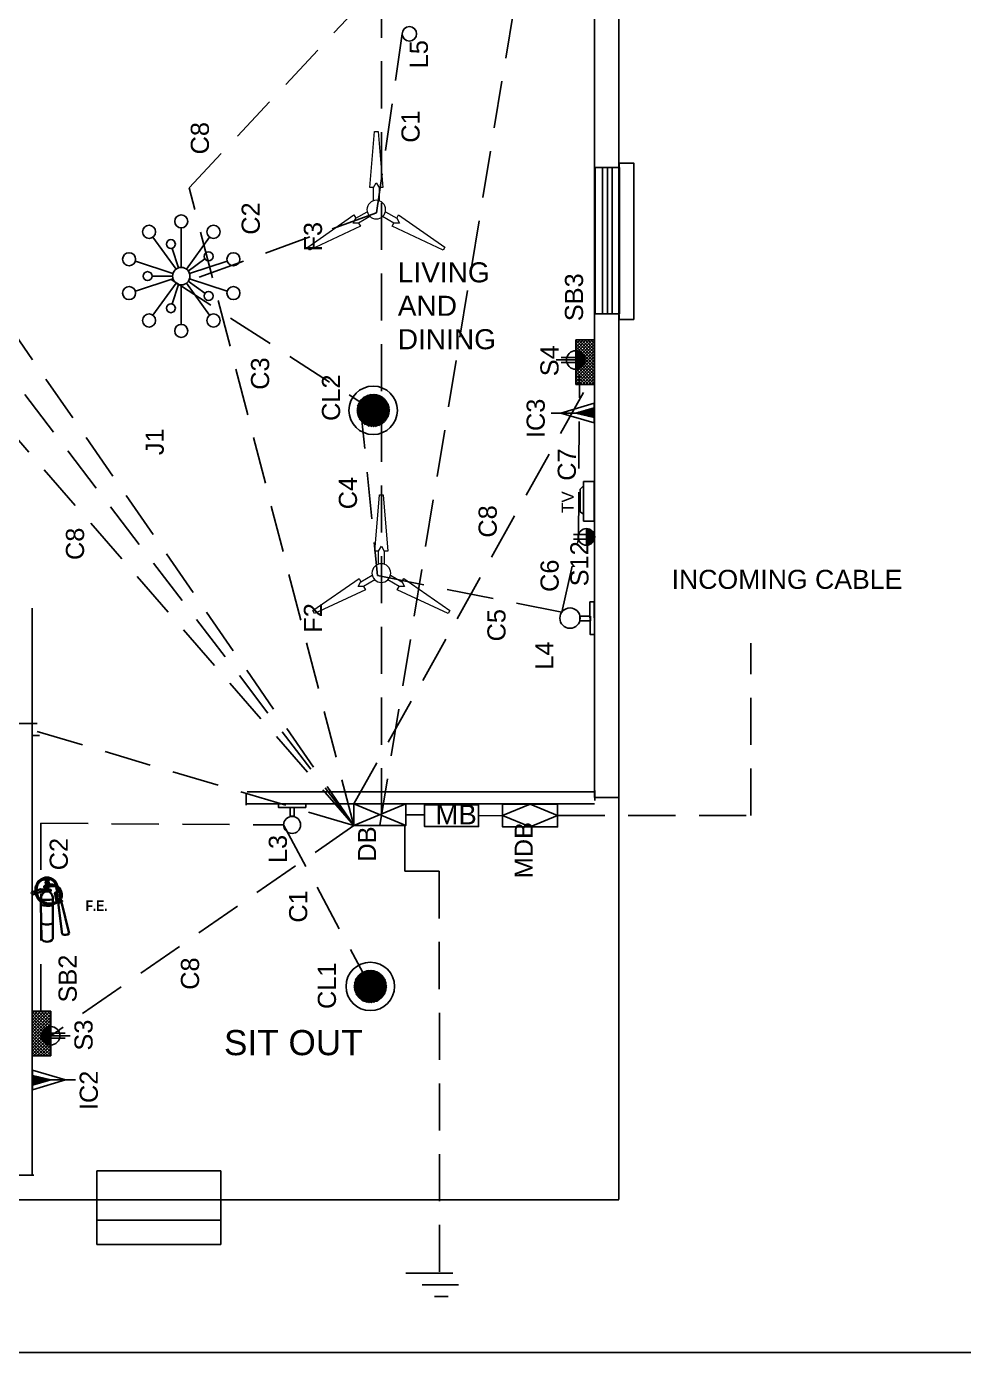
# Model space of a CAD drawing. Header units: inches. Extents: x 1052 to 8538, y 819 to 5894.
# Drawn here: x 3649.2 to 3897.5, y 2125.5 to 2477.2 of the extents above; entities that cross this region are included whole.
import ezdxf

# ---------------------------------------------------------------- set-up
doc = ezdxf.new("R2010")
doc.units = ezdxf.units.IN
doc.header["$LTSCALE"] = 50
doc.header["$MEASUREMENT"] = 0
doc.linetypes.add('HIDDEN', pattern=[0.375, 0.25, -0.125])
for name, color, linetype, lineweight in [('ELEC', 5, 'Continuous', 13), ('FAN', 5, 'Continuous', 15), ('Fire Pipe', 1, 'Continuous', 30), ('line', 5, 'HIDDEN', 35)]:
    doc.layers.add(name, color=color, linetype=linetype, lineweight=lineweight)
for name, color, linetype in [('elec. lay-out.', 144, 'Continuous'), ('Layer3', 7, 'HIDDEN'), ('text', 129, 'Continuous'), ('txt', 95, 'Continuous'), ('wiring', 1, 'HIDDEN'), ('XREFCHILD', 134, 'Continuous')]:
    doc.layers.add(name, color=color, linetype=linetype)
doc.styles.add('Annotative', font='arial.ttf')
doc.styles.add('NOTE1', font='rom_____.pfb', dxfattribs={"height": 12})
doc.styles.get("Standard").update_dxf_attribs({"font": 'arial.ttf'})

# ---------------------------------------------------------------- blocks, each defined once
blk = doc.blocks.new('BIG SPOT LIGHT')
at = {"layer": 'elec. lay-out.', "linetype": 'Continuous', "lineweight": 35, "ltscale": 2}
h = blk.add_hatch(dxfattribs=at)
h.set_pattern_fill('ANSI37', color=2, scale=196.85, style=0)
h.set_pattern_definition([(45, (415113.78, -81615.87), (-17.3992462, 17.3992462), []), (135, (415113.78, -81615.87), (-17.3992462, -17.3992462), [])])
h.paths.add_polyline_path([(236, -17, 1), (-236, -17, 1)])
at = {"layer": 'elec. lay-out.', "linetype": 'Continuous', "lineweight": 30}
blk.add_line((0, -206), (0, 172), dxfattribs=at)
at = {"layer": 'elec. lay-out.'}
for radius in [361, 236]:
    blk.add_circle((0, -17), radius, dxfattribs=at)
blk = doc.blocks.new('ff-02')
at = {"layer": 'Fire Pipe', "color": 6, "ltscale": 15}
for p, q in [((280067.45, -264814.85), (280067.95, -264814.85)), ((280069.52, -264814.85), (280069.1, -264814.85)), ((280058.35, -264839.97), (280061.92, -264825.33)), ((280063.35, -264825.57), (280061.48, -264840.32)), ((280061.92, -264825.33), (280062.58, -264825.52)), ((280062.58, -264825.52), (280063, -264825.53)), ((280063, -264825.53), (280063.35, -264825.57)), ((280063.35, -264825.57), (280063.35, -264825.57))]:
    blk.add_line(p, q, dxfattribs=at)
for points in [[(280063.51, -264818.51), (280063.96, -264817.13, -0.148563), (280065.29, -264815.24, -0.079751), (280067.39, -264814.08, -0.154771), (280069.51, -264814, -0.091101), (280071.96, -264815.19, -0.120029), (280073.16, -264816.63, -0.062635), (280073.87, -264818.65, -0.100784), (280073.89, -264820.87, -0.06679), (280073.04, -264823.37, -0.146213), (280070.96, -264825.41, -0.024846), (280068.6, -264826.42, -0.194128), (280064.19, -264825.76, -0.06634), (280062.3, -264824.13, -0.151296), (280061.74, -264822.21, -0.129873), (280062.33, -264819.63, -0.249306), (280065.05, -264817.49, -0.021054), (280065.91, -264817.34, -0.021054)], [(280064.33, -264817.7, -0.17989), (280065.6, -264815.63, -0.079751), (280067.56, -264814.55, -0.154771), (280069.37, -264814.49, -0.091101), (280071.66, -264815.6, -0.120029), (280072.72, -264816.85, -0.062635), (280073.38, -264818.75, -0.100784), (280073.4, -264820.77, -0.06648), (280072.6, -264823.14, -0.145153), (280070.73, -264824.97, -0.024465), (280068.45, -264825.94, -0.192184), (280064.46, -264825.33, -0.06499), (280062.69, -264823.82, -0.149281), (280062.24, -264822.21, -0.096876), (280062.69, -264819.85, -0.17109), (280063.41, -264819.04, -0.267949)], [(280063.98, -264818.66), (280064.07, -264818.38, -0.267949), (280065.15, -264817.98, -0.0196), (280065.91, -264817.84, -0.0196)], [(280065.91, -264842.42), (280065.91, -264823.07, -0.158709), (280066.62, -264821.38, -0.053152), (280067.73, -264820.41, -0.058357), (280069.34, -264820.43, -0.126008), (280070.78, -264821.83, -0.152765), (280071.38, -264823.86), (280071.48, -264826.22), (280071.2, -264842.46)]]:
    blk.add_lwpolyline(points, format="xyb", dxfattribs=at)
for points in [[(280067.95, -264814.65), (280069.1, -264814.65), (280069.1, -264815.49), (280067.95, -264815.49)], [(280065.91, -264817.26), (280066.81, -264817.26), (280066.81, -264817.98), (280065.91, -264817.98)], [(280067.74, -264819.6), (280066.82, -264819.6), (280066.82, -264820.26), (280067.74, -264820.26)], [(280066.96, -264817.19), (280067.59, -264817.19), (280067.59, -264817.78), (280066.96, -264817.78)], [(280067.1, -264817.78), (280067.45, -264817.78), (280067.45, -264818.11), (280067.1, -264818.11)], [(280067.15, -264817.05), (280067.49, -264817.05), (280067.47, -264817.19), (280067.15, -264817.19)], [(280067.59, -264817.3), (280067.91, -264817.3), (280067.91, -264817.72), (280067.59, -264817.72)], [(280069.24, -264816.6), (280067.79, -264816.6), (280067.79, -264815.96), (280069.24, -264815.96)], [(280069.12, -264817.21), (280067.91, -264817.21), (280067.91, -264817.93), (280069.12, -264817.93)], [(280067.91, -264817.93), (280069.07, -264817.93), (280069.07, -264818.57), (280067.91, -264818.57)], [(280068.02, -264816.92), (280069.12, -264816.92), (280069.12, -264817.21), (280068.02, -264817.21)], [(280069.02, -264816.92), (280068.1, -264816.92), (280068.1, -264816.6), (280069.02, -264816.6)], [(280068.74, -264815.49), (280068.38, -264815.49), (280068.38, -264815.96), (280068.74, -264815.96)], [(280069.08, -264817.74), (280069.51, -264817.74), (280069.51, -264818.67), (280069.08, -264818.67)]]:
    blk.add_lwpolyline(points, close=True, dxfattribs=at)
for points in [[(280062.22, -264824.51), (280062.72, -264821.83), (280062.97, -264820.39), (280063.53, -264820.58), (280064.16, -264820.54), (280063.97, -264821.18), (280063.59, -264823.93), (280063.37, -264825.25)], [(280063.33, -264820.14), (280063.19, -264820.02), (280063.34, -264819.43)], [(280063.25, -264820.48), (280063.33, -264820.14), (280063.62, -264820.26), (280063.85, -264820.25), (280063.71, -264820.56)], [(280063.33, -264819.43), (280064.02, -264819.6), (280063.85, -264820.25)], [(280063.34, -264819.43), (280063.5, -264818.54), (280064.28, -264818.65), (280064.02, -264819.6)], [(280064.13, -264820.63), (280064.64, -264820.89), (280064.83, -264821.07), (280064.89, -264821.21), (280064.89, -264821.36), (280064.83, -264821.74), (280064.5, -264823.41), (280064.4, -264824.12), (280064.34, -264824.53), (280064.25, -264824.69), (280064.11, -264824.86), (280063.96, -264825), (280063.82, -264825.09), (280063.6, -264825.27), (280063.44, -264825.42), (280063.35, -264825.49), (280063.34, -264825.57)], [(280067.73, -264820.41), (280067.74, -264819.6), (280069.84, -264819.59), (280069.86, -264820.27), (280069.41, -264820.26), (280069.34, -264820.43)], [(280067.74, -264819.6), (280067.75, -264819.31), (280067.93, -264819.18), (280068.05, -264819.11), (280068.05, -264818.57), (280069, -264818.57), (280069, -264819.06), (280069.26, -264819.24), (280069.39, -264819.31), (280069.39, -264819.59)], [(280068.05, -264819.11), (280068.52, -264819.14), (280069, -264819.06)], [(280069.51, -264818.1), (280069.66, -264818.03), (280069.76, -264817.9), (280069.9, -264817.9), (280069.9, -264818.62), (280069.76, -264818.62), (280069.71, -264818.53), (280069.67, -264818.51), (280069.51, -264818.51)], [(280069.84, -264819.59), (280069.89, -264819.35), (280071.4, -264819.45), (280071.6, -264819.51)], [(280071.3, -264820.4), (280070.18, -264820.48), (280069.86, -264820.47), (280069.86, -264820.27)], [(280071.6, -264819.51), (280071.67, -264819.28), (280075.72, -264820.88), (280075.61, -264821.32), (280075.35, -264821.66), (280075.06, -264821.82), (280073.82, -264821.18), (280073.12, -264821.03), (280072.89, -264820.98), (280071.62, -264820.55), (280071.22, -264820.66)], [(280071.22, -264820.66), (280071.3, -264820.4)], [(280061.54, -264825.05), (280061.59, -264824.74), (280062.16, -264824.74)], [(280061.92, -264825.33), (280061.88, -264825.18), (280061.91, -264824.97), (280062, -264824.74), (280062.22, -264824.51), (280062.51, -264824.52), (280062.84, -264824.63), (280063.04, -264824.9), (280063.27, -264825.05), (280063.37, -264825.2), (280063.37, -264825.3), (280063.35, -264825.57)]]:
    blk.add_lwpolyline(points, dxfattribs=at)
for centre, radius in [((280067.35, -264814.85), 0.0998), ((280069.62, -264814.85), 0.0998), ((280070.28, -264819.96), 0.221), ((280070.28, -264819.96), 0.183), ((280070.28, -264819.96), 0.139)]:
    blk.add_circle(centre, radius, dxfattribs=at)
for centre, radius, start, end in [((280066.5, -264817.62), 0.471, 16.40398, 50.04833), ((280066.5, -264817.62), 0.471, 309.95167, 343.59602), ((280068.57, -264800.93), 23.43, 263.47164, 276.91976), ((280068.11, -264816.41), 10.75, 258.16305, 288.2159), ((280068.59, -264829.01), 6.8, 246.74721, 293.69146), ((280060.21, -264837.47), 3.12, 233.33907, 293.98164), ((280068.56, -264840.6), 3.22, 214.38289, 324.88126)]:
    blk.add_arc(centre, radius, start, end, dxfattribs=at)
blk = doc.blocks.new('F56')
at = {"layer": 'FAN'}
for p, q in [((-2.31, 7.79), (-0.63, 27.67)), ((-0.63, 27.67), (0.63, 27.67)), ((0.63, 27.67), (2.31, 7.79)), ((-0.98, 7.79), (0, 9.52)), ((0, 9.52), (0.98, 7.79)), ((-0.98, 7.79), (-2.31, 7.79)), ((-0.98, 3.16), (-0.98, 7.79)), ((2.31, 7.79), (0.98, 7.79)), ((0.98, 7.79), (0.98, 3.16)), ((-24.28, -13.29), (-7.9, -1.89)), ((-8.24, -4.76), (-7.23, -3.04)), ((-7.9, -1.89), (-7.24, -3.05)), ((-7.24, -3.05), (-3.23, -0.73)), ((-2.25, -2.43), (-6.26, -4.75)), ((6.26, -4.75), (2.25, -2.43)), ((3.23, -0.73), (7.24, -3.05)), ((7.23, -3.04), (8.24, -4.76)), ((7.24, -3.05), (7.9, -1.89)), ((7.9, -1.89), (24.28, -13.29)), ((-5.59, -5.9), (-23.65, -14.38)), ((-6.25, -4.74), (-8.24, -4.76)), ((-6.26, -4.75), (-5.59, -5.9)), ((5.59, -5.9), (6.26, -4.75)), ((23.65, -14.38), (5.59, -5.9)), ((8.24, -4.76), (6.25, -4.74)), ((-23.65, -14.38), (-24.28, -13.29)), ((24.28, -13.29), (23.65, -14.38))]:
    blk.add_line(p, q, dxfattribs=at)
for start, end in [(0, 180), (180, 0)]:
    blk.add_arc((0, 0), 3.31, start, end, dxfattribs=at)

msp = doc.modelspace()

# ---------------------------------------------------------------- linework, layer by layer
at = {"lineweight": -2}
for p, q in [((3806.13, 2632.45), (3806.13, 2166.06)), ((3799.65, 2326.69), (3799.65, 2329.94)), ((3650.66, 2203.06), (3650.66, 2322.9)), ((3650.66, 2292.37), (3646.13, 2292.37)), ((3650.66, 2292.37), (3651.96, 2292.37)), ((3799.66, 2292.47), (3799.66, 2285.57)), ((3650.66, 2289.13), (3652.61, 2289.13)), ((3707.35, 2273.94), (3707.35, 2271.66)), ((3799.65, 2274.25), (3707.67, 2274.25)), ((3753.66, 2274.25), (3794.9, 2274.25)), ((3799.74, 2274.58), (3799.74, 2271.92)), ((3738.11, 2271.01), (3707.34, 2271.01)), ((3707.35, 2271.66), (3707.35, 2270.67)), ((3735.89, 2271), (3749.73, 2265.3)), ((3735.89, 2265.3), (3749.73, 2271)), ((3738.11, 2271.01), (3741.35, 2271.01)), ((3799.65, 2271.01), (3741.35, 2271.01)), ((3775.35, 2267.92), (3782.62, 2270.92)), ((3782.62, 2270.92), (3789.9, 2267.92)), ((3782.62, 2264.93), (3775.35, 2267.92)), ((3789.9, 2267.92), (3782.62, 2264.93)), ((3650.66, 2203.07), (3650.66, 2172.54)), ((3667.77, 2154.16), (3667.77, 2173.67)), ((3667.77, 2173.67), (3700.69, 2173.67)), ((3700.69, 2173.67), (3700.69, 2154.18)), ((3647.11, 2172.53), (3651, 2172.53)), ((3647.42, 2172.54), (3651.06, 2172.54)), ((3495.2, 2166.04), (3806.13, 2166.04)), ((3667.78, 2166.04), (3700.7, 2166.04)), ((3667.89, 2160.6), (3700.73, 2160.6)), ((3667.77, 2154.16), (3700.69, 2154.16))]:
    msp.add_line(p, q, dxfattribs=at)
at = {"color": 4}
for p, q in [((3799.86, 2439.83), (3799.86, 2400.97)), ((3799.86, 2439.83), (3806.34, 2439.83)), ((3800.74, 2439.83), (3806.34, 2439.83)), ((3806.34, 2400.97), (3806.34, 2439.83)), ((3799.86, 2400.97), (3806.34, 2400.97)), ((3799.65, 2285.64), (3799.65, 2272.68)), ((3799.65, 2272.68), (3806.13, 2272.68))]:
    msp.add_line(p, q, dxfattribs=at)
at = {"color": 5}
for p, q in [((3801.8, 2439.83), (3801.8, 2400.97)), ((3803.1, 2439.83), (3803.1, 2400.97)), ((3804.39, 2439.83), (3804.39, 2400.97))]:
    msp.add_line(p, q, dxfattribs=at)
at = {"color": 40}
for p, q in [((3794.71, 2389.6), (3799.16, 2394.06)), ((3794.71, 2390.43), (3798.34, 2394.06)), ((3794.71, 2391.26), (3797.51, 2394.06)), ((3794.71, 2392.09), (3796.68, 2394.06)), ((3794.71, 2392.92), (3795.85, 2394.06)), ((3794.71, 2393.74), (3795.02, 2394.06)), ((3794.71, 2393.97), (3799.63, 2389.05)), ((3794.71, 2388.77), (3799.63, 2393.69)), ((3794.71, 2393.14), (3799.63, 2388.22)), ((3794.71, 2387.95), (3799.63, 2392.87)), ((3794.71, 2392.31), (3799.63, 2387.39)), ((3794.71, 2387.12), (3799.63, 2392.04)), ((3794.71, 2391.48), (3799.63, 2386.56)), ((3795.45, 2394.06), (3799.63, 2389.87)), ((3796.28, 2394.06), (3799.63, 2390.7)), ((3797.1, 2394.06), (3799.63, 2391.53)), ((3797.93, 2394.06), (3799.63, 2392.36)), ((3798.76, 2394.06), (3799.63, 2393.19)), ((3799.59, 2394.06), (3799.63, 2394.02)), ((3794.71, 2386.29), (3799.63, 2391.21)), ((3794.71, 2391.2), (3797.17, 2388.74)), ((3794.9, 2391.2), (3794.71, 2391.02)), ((3795.26, 2391.15), (3794.71, 2390.6)), ((3795.57, 2391.05), (3794.71, 2390.19)), ((3795.86, 2390.92), (3794.71, 2389.77)), ((3794.71, 2390.79), (3797.14, 2388.36)), ((3796.12, 2390.77), (3794.71, 2389.36)), ((3794.71, 2390.65), (3799.63, 2385.73)), ((3796.35, 2390.58), (3794.71, 2388.94)), ((3794.71, 2385.46), (3799.63, 2390.38)), ((3796.56, 2390.38), (3794.71, 2388.53)), ((3794.71, 2390.37), (3797.06, 2388.02)), ((3796.74, 2390.14), (3794.71, 2388.12)), ((3794.71, 2389.96), (3796.95, 2387.72)), ((3796.89, 2389.88), (3794.71, 2387.7)), ((3794.71, 2389.82), (3799.63, 2384.9)), ((3797.02, 2389.6), (3794.71, 2387.29)), ((3794.71, 2384.63), (3799.63, 2389.55)), ((3794.71, 2389.54), (3796.8, 2387.45)), ((3797.11, 2389.28), (3794.71, 2386.87)), ((3794.71, 2389.13), (3796.63, 2387.21)), ((3794.71, 2389), (3799.63, 2384.08)), ((3797.16, 2388.91), (3794.71, 2386.46)), ((3794.71, 2383.8), (3799.63, 2388.72)), ((3794.71, 2388.72), (3796.43, 2386.99)), ((3794.71, 2388.3), (3796.21, 2386.8)), ((3794.71, 2388.17), (3799.63, 2383.25)), ((3794.71, 2382.98), (3799.63, 2387.9)), ((3794.71, 2387.89), (3795.96, 2386.63)), ((3797.16, 2388.49), (3794.97, 2386.3)), ((3795.16, 2391.17), (3797.13, 2389.2)), ((3797.04, 2387.96), (3795.5, 2386.42)), ((3795.77, 2390.97), (3796.93, 2389.81)), ((3794.71, 2387.47), (3795.69, 2386.49)), ((3794.71, 2387.34), (3799.63, 2382.42)), ((3794.71, 2387.06), (3795.39, 2386.38)), ((3794.71, 2386.65), (3795.04, 2386.31)), ((3794.71, 2386.51), (3798.97, 2382.25)), ((3794.71, 2385.68), (3798.14, 2382.25)), ((3794.71, 2384.85), (3797.31, 2382.25)), ((3794.81, 2382.25), (3799.63, 2387.07)), ((3795.64, 2382.25), (3799.63, 2386.24)), ((3796.47, 2382.25), (3799.63, 2385.41)), ((3797.3, 2382.25), (3799.63, 2384.58)), ((3794.71, 2384.03), (3796.49, 2382.25)), ((3794.71, 2383.2), (3795.66, 2382.25)), ((3794.71, 2382.37), (3794.83, 2382.25)), ((3798.13, 2382.25), (3799.63, 2383.75)), ((3798.95, 2382.25), (3799.63, 2382.93)), ((3797.55, 2344.02), (3799.76, 2341.81)), ((3797.71, 2344.02), (3797.55, 2343.86)), ((3798.04, 2343.97), (3797.55, 2343.48)), ((3798.32, 2343.89), (3797.55, 2343.11)), ((3798.58, 2343.77), (3797.55, 2342.74)), ((3797.55, 2343.65), (3799.73, 2341.47)), ((3798.81, 2343.63), (3797.55, 2342.37)), ((3799.02, 2343.47), (3797.55, 2341.99)), ((3797.55, 2343.28), (3799.66, 2341.17)), ((3799.2, 2343.28), (3797.55, 2341.62)), ((3799.37, 2343.07), (3797.55, 2341.25)), ((3797.55, 2342.91), (3799.55, 2340.9)), ((3799.51, 2342.84), (3797.55, 2340.88)), ((3799.62, 2342.58), (3797.55, 2340.51)), ((3797.55, 2342.53), (3799.42, 2340.65)), ((3799.7, 2342.29), (3797.55, 2340.13)), ((3797.95, 2343.99), (3799.72, 2342.22)), ((3798.5, 2343.81), (3799.54, 2342.77)), ((3797.55, 2342.16), (3799.27, 2340.44)), ((3799.75, 2341.97), (3797.55, 2339.76)), ((3797.55, 2341.79), (3799.09, 2340.24)), ((3797.55, 2341.42), (3798.89, 2340.07)), ((3797.55, 2341.04), (3798.67, 2339.92)), ((3797.55, 2340.67), (3798.43, 2339.79)), ((3797.55, 2340.3), (3798.15, 2339.69)), ((3797.55, 2339.93), (3797.84, 2339.63)), ((3799.74, 2341.59), (3797.78, 2339.62)), ((3799.64, 2341.11), (3798.25, 2339.72)), ((3651.32, 2216.02), (3650.65, 2215.34)), ((3652.15, 2216.02), (3650.65, 2214.51)), ((3652.98, 2216.02), (3650.65, 2213.69)), ((3653.81, 2216.02), (3650.65, 2212.86)), ((3654.64, 2216.02), (3650.65, 2212.03)), ((3655.46, 2216.02), (3650.65, 2211.2)), ((3655.57, 2210.93), (3650.65, 2215.85)), ((3655.57, 2211.76), (3651.31, 2216.02)), ((3655.57, 2212.58), (3652.13, 2216.02)), ((3655.57, 2213.41), (3652.96, 2216.02)), ((3655.57, 2214.24), (3653.79, 2216.02)), ((3655.57, 2215.07), (3654.62, 2216.02)), ((3655.57, 2215.9), (3655.45, 2216.02)), ((3655.57, 2215.29), (3650.65, 2210.37)), ((3655.57, 2210.1), (3650.65, 2215.02)), ((3655.57, 2214.46), (3650.65, 2209.54)), ((3655.57, 2209.27), (3650.65, 2214.19)), ((3655.57, 2213.63), (3650.65, 2208.72)), ((3655.57, 2208.44), (3650.65, 2213.36)), ((3655.57, 2212.81), (3650.65, 2207.89)), ((3655.57, 2207.61), (3650.65, 2212.53)), ((3655.57, 2211.98), (3650.65, 2207.06)), ((3655.57, 2206.79), (3650.65, 2211.71)), ((3655.57, 2211.15), (3650.65, 2206.23)), ((3655.57, 2205.96), (3650.65, 2210.88)), ((3655.57, 2210.32), (3650.65, 2205.4)), ((3655.57, 2205.13), (3650.65, 2210.05)), ((3655.57, 2209.49), (3650.65, 2204.57)), ((3655.57, 2204.3), (3650.65, 2209.22)), ((3655.57, 2208.66), (3651.11, 2204.21)), ((3653.11, 2209.35), (3655.57, 2211.81)), ((3655.57, 2207.07), (3653.11, 2209.53)), ((3653.12, 2209.78), (3655.31, 2211.96)), ((3655.57, 2207.48), (3653.14, 2209.91)), ((3655.12, 2207.1), (3653.15, 2209.07)), ((3653.16, 2208.99), (3655.57, 2211.39)), ((3655.57, 2207.89), (3653.22, 2210.24)), ((3653.24, 2210.31), (3654.78, 2211.85)), ((3653.26, 2208.67), (3655.57, 2210.98)), ((3655.57, 2208.31), (3653.33, 2210.54)), ((3653.38, 2208.38), (3655.57, 2210.57)), ((3655.57, 2208.72), (3653.48, 2210.81)), ((3653.54, 2208.12), (3655.57, 2210.15)), ((3655.57, 2209.14), (3653.65, 2211.06)), ((3653.72, 2207.89), (3655.57, 2209.74)), ((3655.57, 2209.55), (3653.84, 2211.27)), ((3653.93, 2207.68), (3655.57, 2209.32)), ((3655.57, 2209.97), (3654.07, 2211.47)), ((3654.16, 2207.5), (3655.57, 2208.91)), ((3655.57, 2210.38), (3654.31, 2211.63)), ((3655.57, 2210.79), (3654.59, 2211.77)), ((3655.57, 2211.21), (3654.89, 2211.88)), ((3655.57, 2211.62), (3655.23, 2211.96)), ((3654.83, 2204.21), (3650.65, 2208.39)), ((3654, 2204.21), (3650.65, 2207.56)), ((3653.17, 2204.21), (3650.65, 2206.74)), ((3652.34, 2204.21), (3650.65, 2205.91)), ((3651.52, 2204.21), (3650.65, 2205.08)), ((3655.57, 2207.84), (3651.94, 2204.21)), ((3655.57, 2207.01), (3652.77, 2204.21)), ((3654.5, 2207.3), (3653.35, 2208.46)), ((3655.57, 2206.18), (3653.6, 2204.21)), ((3654.42, 2207.34), (3655.57, 2208.49)), ((3655.57, 2205.35), (3654.43, 2204.21)), ((3654.7, 2207.22), (3655.57, 2208.08)), ((3655.02, 2207.12), (3655.57, 2207.67)), ((3655.38, 2207.07), (3655.57, 2207.25)), ((3650.69, 2204.21), (3650.65, 2204.25)), ((3655.57, 2204.52), (3655.25, 2204.21))]:
    msp.add_line(p, q, dxfattribs=at)
for p, q in [((3799.63, 2394.06), (3794.71, 2394.06)), ((3794.71, 2394.06), (3794.71, 2382.25)), ((3799.63, 2382.25), (3799.63, 2394.06)), ((3794.71, 2388.75), (3789.54, 2388.75)), ((3794.71, 2389.43), (3790.87, 2389.43)), ((3794.71, 2388.07), (3790.87, 2388.07)), ((3794.71, 2386.29), (3794.71, 2391.21)), ((3794.71, 2382.25), (3799.63, 2382.25)), ((3797.55, 2342.43), (3794.09, 2342.43)), ((3797.55, 2339.61), (3797.55, 2344.03)), ((3797.55, 2341.21), (3794.09, 2341.21)), ((3650.65, 2216.02), (3650.65, 2204.21)), ((3655.57, 2216.02), (3650.65, 2216.02)), ((3655.57, 2204.21), (3655.57, 2216.02)), ((3655.57, 2211.98), (3655.57, 2207.06)), ((3655.57, 2210.2), (3659.41, 2210.2)), ((3655.57, 2209.52), (3660.74, 2209.52)), ((3655.57, 2208.84), (3659.41, 2208.84)), ((3650.65, 2204.21), (3655.57, 2204.21)), ((3435.32, 2125.52), (4369.53, 2125.52))]:
    msp.add_line(p, q)
at = {"lineweight": -2}
for points in [[(3799.65, 2480.23), (3799.65, 2329.94)], [(3799.65, 2326.7), (3799.65, 2292.37)]]:
    msp.add_lwpolyline(points, dxfattribs=at)
at = {"color": 5}
msp.add_lwpolyline([(3806.2, 2439.68), (3806.2, 2440.98), (3810.08, 2440.98), (3810.08, 2400.82), (3810.08, 2399.52), (3806.2, 2399.52), (3806.2, 2400.82)], dxfattribs=at)
at = {"lineweight": -2}
for points in [[(3799.6, 2324.59), (3799.65, 2315.97), (3798.52, 2315.97), (3798.47, 2324.59)], [(3798.63, 2320.84), (3798.63, 2319.6), (3795.84, 2319.6), (3795.84, 2320.84)], [(3715.96, 2270.99), (3723.18, 2271.03), (3723.18, 2270.09), (3715.96, 2270.05)], [(3719.04, 2270.06), (3720.07, 2270.06), (3720.07, 2267.72), (3719.04, 2267.72)], [(3735.89, 2271), (3749.73, 2271), (3749.73, 2265.3), (3735.89, 2265.3)], [(3754.65, 2270.8), (3768.95, 2270.8), (3768.95, 2264.98), (3754.65, 2264.98)], [(3775.35, 2270.92), (3789.9, 2270.92), (3789.9, 2264.93), (3775.35, 2264.93)]]:
    msp.add_lwpolyline(points, close=True, dxfattribs=at)
for centre, radius in [((3750.63, 2475.26), 1.92), ((3793.2, 2320.29), 2.69), ((3719.55, 2265.43), 2.26)]:
    msp.add_circle(centre, radius, dxfattribs=at)
for centre, radius in [((3794.71, 2388.75), 2.46), ((3797.55, 2341.82), 2.21), ((3655.57, 2209.52), 2.46)]:
    msp.add_circle(centre, radius)
at = {"layer": 'elec. lay-out.', "color": 40}
for p, q in [((3690.17, 2413.3), (3690.17, 2423.79)), ((3682.65, 2421.34), (3688.81, 2412.86)), ((3691.53, 2412.86), (3697.69, 2421.34)), ((3689.46, 2413.18), (3687.78, 2418.35)), ((3687.98, 2411.7), (3678, 2414.94)), ((3692.04, 2412.35), (3696.44, 2415.54)), ((3692.36, 2411.7), (3702.34, 2414.94)), ((3687.98, 2410.28), (3678, 2407.03)), ((3687.86, 2410.99), (3682.43, 2410.99)), ((3688.81, 2409.12), (3682.65, 2400.63)), ((3691.53, 2409.12), (3697.69, 2400.63)), ((3692.04, 2409.63), (3696.44, 2406.44)), ((3692.36, 2410.28), (3702.34, 2407.03)), ((3689.46, 2408.79), (3687.78, 2403.62)), ((3690.17, 2408.68), (3690.17, 2398.19))]:
    msp.add_line(p, q, dxfattribs=at)
at = {"layer": 'elec. lay-out.'}
for centre, radius in [((3690.17, 2425.52), 1.73), ((3681.63, 2422.74), 1.73), ((3698.71, 2422.74), 1.73), ((3687.41, 2419.48), 1.19), ((3676.35, 2415.48), 1.73), ((3697.4, 2416.24), 1.19), ((3703.99, 2415.48), 1.73), ((3690.17, 2410.99), 2.31), ((3681.24, 2410.99), 1.19), ((3676.35, 2406.5), 1.73), ((3697.4, 2405.74), 1.19), ((3703.99, 2406.5), 1.73), ((3687.41, 2402.49), 1.19), ((3681.63, 2399.23), 1.73), ((3698.71, 2399.23), 1.73), ((3690.17, 2396.46), 1.73)]:
    msp.add_circle(centre, radius, dxfattribs=at)
at = {"layer": 'Layer3'}
for p, q in [((3735.89, 2265.3), (3506.6, 2598.02)), ((3743.25, 2267.97), (3743.28, 2596.86)), ((3742.81, 2265.3), (3795.49, 2586.64)), ((3692.25, 2434.42), (3742.64, 2488.37)), ((3735.89, 2265.3), (3592.28, 2453.54)), ((3735.89, 2265.3), (3692.25, 2434.42)), ((3735.89, 2265.3), (3616.39, 2402.74)), ((3735.89, 2271), (3797.72, 2381.84)), ((3735.89, 2265.3), (3568.58, 2315.04)), ((3841.12, 2267.92), (3841.12, 2313.62)), ((3735.89, 2265.3), (3655.57, 2209.52)), ((3749.4, 2265.44), (3749.4, 2253.14)), ((3749.73, 2268.15), (3754.65, 2268.15)), ((3768.95, 2267.89), (3775.35, 2267.92)), ((3789.9, 2267.92), (3841.12, 2267.92)), ((3749.4, 2253.14), (3758.54, 2253.14)), ((3758.54, 2253.14), (3758.62, 2146.55)), ((3749.65, 2146.55), (3767.59, 2146.55)), ((3753.99, 2143.48), (3763.68, 2143.48)), ((3757.25, 2140.4), (3760.95, 2140.4))]:
    msp.add_line(p, q, dxfattribs=at)
at = {"layer": 'line', "lineweight": -2}
for p, q in [((3799.58, 2375.75), (3795.41, 2374.49)), ((3799.58, 2373.86), (3795.47, 2374.87)), ((3799.58, 2375.3), (3796.11, 2374.32)), ((3799.58, 2374.21), (3796.14, 2375.06)), ((3799.58, 2374.7), (3796.69, 2375.22)), ((3799.58, 2375.01), (3796.72, 2374.17)), ((3799.58, 2375.01), (3797.35, 2375.4)), ((3799.58, 2374.7), (3797.42, 2374)), ((3799.58, 2374.21), (3797.99, 2373.87)), ((3799.58, 2375.3), (3798, 2375.59)), ((3799.58, 2375.75), (3798.79, 2375.81)), ((3799.58, 2373.86), (3798.87, 2373.66)), ((3650.71, 2198.62), (3651.42, 2198.83)), ((3650.71, 2198.62), (3654.82, 2197.62)), ((3650.71, 2198.27), (3652.3, 2198.61)), ((3650.71, 2197.78), (3652.87, 2198.48)), ((3650.71, 2197.47), (3653.57, 2198.31)), ((3650.71, 2198.27), (3654.15, 2197.43)), ((3650.71, 2197.18), (3654.18, 2198.16)), ((3650.71, 2196.73), (3654.88, 2197.99)), ((3650.71, 2197.78), (3653.6, 2197.27)), ((3650.71, 2197.47), (3652.94, 2197.08)), ((3650.71, 2197.18), (3652.29, 2196.89)), ((3650.71, 2196.73), (3651.5, 2196.67))]:
    msp.add_line(p, q, dxfattribs=at)
at = {"layer": 'wiring'}
for p, q in [((3748.71, 2475.26), (3741.91, 2427.75)), ((3741.91, 2427.75), (3689.46, 2408.79)), ((3687.48, 2410.07), (3737.51, 2377.68)), ((3795.42, 2341.21), (3795.72, 2384.45)), ((3737.51, 2377.68), (3742.22, 2331.56)), ((3791.01, 2321.86), (3795.42, 2341.21)), ((3742.22, 2331.56), (3791.01, 2321.86)), ((3652.96, 2216.02), (3652.96, 2265.9)), ((3652.96, 2265.9), (3717.29, 2265.45)), ((3717.29, 2265.45), (3738.29, 2226.31))]:
    msp.add_line(p, q, dxfattribs=at)
at = {"layer": 'XREFCHILD', "lineweight": -2}
for p, q in [((3788.17, 2374.68), (3794.73, 2374.65)), ((3799.58, 2377.33), (3790.8, 2374.65)), ((3790.8, 2374.65), (3799.58, 2372.07)), ((3794.73, 2374.65), (3799.58, 2376.04)), ((3794.73, 2374.65), (3799.58, 2373.48)), ((3799.58, 2372.07), (3799.58, 2377.33)), ((3650.71, 2200.42), (3650.71, 2195.15)), ((3659.49, 2197.83), (3650.71, 2200.42)), ((3655.56, 2197.83), (3650.71, 2199)), ((3650.71, 2195.15), (3659.49, 2197.83)), ((3655.56, 2197.83), (3650.71, 2196.44)), ((3662.12, 2197.8), (3655.56, 2197.83))]:
    msp.add_line(p, q, dxfattribs=at)
at = {"layer": 'XREFCHILD'}
for p, q in [((3796.8, 2355.35), (3795.88, 2354.52)), ((3795.88, 2354.52), (3795.88, 2348.47)), ((3795.88, 2348.47), (3796.8, 2347.89))]:
    msp.add_line(p, q, dxfattribs=at)
msp.add_lwpolyline([(3796.8, 2356.5), (3799.62, 2356.5), (3799.62, 2346.03), (3796.8, 2346.03)], close=True, dxfattribs=at)

# ---------------------------------------------------------------- block references
at = {"layer": 'ELEC', "xscale": 0.7488093624368723, "yscale": 0.7488094062957598, "zscale": 0.7488094214163653}
for p in [(3741.86, 2428.63), (3743.2, 2332.24)]:
    msp.add_blockref('F56', p, dxfattribs=at)
at = {"layer": 'elec. lay-out.', "color": 7, "xscale": 0.01778314100281479, "yscale": 0.01778314100281479, "zscale": 0.01778314100281479}
for p in [(3741.04, 2375.7), (3740.27, 2222.91)]:
    msp.add_blockref('BIG SPOT LIGHT', p, dxfattribs=at)
at = {"layer": 'Fire Pipe', "color": 1, "xscale": -0.570685099909825, "yscale": 0.570685099909825, "zscale": 0.570685099909825}
msp.add_blockref('ff-02', (163485.56, 153376.86), dxfattribs=at)

# ---------------------------------------------------------------- texts
at = {"lineweight": -2, "attachment_point": 1}
for s, width, gutter_width, insert, char_height in [('LIVING AND DINING', 13.4854, 26.6, (3747.56, 2414.66), 5.3201), ('SIT OUT', 72.7827, 33.35, (3701.5, 2211.04), 6.671)]:
    msp.add_mtext_dynamic_manual_height_columns(s, width=width, gutter_width=gutter_width, heights=[0], dxfattribs=dict(at, insert=insert, char_height=char_height))
at = {"lineweight": -2, "insert": (3757.55, 2270.8), "char_height": 5.215, "attachment_point": 1, "style": 'Annotative'}
msp.add_mtext_dynamic_manual_height_columns('MB', width=5.2153, gutter_width=26.08, heights=[5.22], dxfattribs=at)
at = {"layer": 'Layer3', "insert": (3820.13, 2333.1), "char_height": 5.0501, "attachment_point": 1}
msp.add_mtext_dynamic_manual_height_columns('\\pxr16.92012,t74;INCOMING CABLE', width=213.9195, gutter_width=25.25, heights=[0], dxfattribs=at)
at = {"layer": 'text', "lineweight": -2, "char_height": 4.809, "attachment_point": 1, "rotation": 90}
for s, width, heights, insert in [('L5', 4.8091, [7.814688025027291e-15], (3750.72, 2466.12)), ('C8', 4.1796, [0], (3692.69, 2443.28)), ('C1', 9.6887, [4.97], (3748.53, 2446.37)), ('C2', 4.1796, [0], (3706.17, 2421.97)), ('F3', 4.1796, [0], (3722.66, 2417.52)), ('SB3', 4.1796, [0], (3791.85, 2399.04)), ('S4', 4.8091, [0], (3785.35, 2384.45)), ('C3', 4.1796, [0], (3708.65, 2380.85)), ('CL2', 4.1796, [0], (3727.46, 2372.58)), ('IC3', 11.6827, [0], (3781.7, 2368.04)), ('J1', 4.1796, [0], (3680.72, 2363.51)), ('C7', 4.1796, [0], (3789.94, 2356.72)), ('C4', 4.1796, [0], (3731.93, 2349.15)), ('C8', 4.1796, [0], (3768.97, 2341.63)), ('C8', 4.1796, [0], (3659.6, 2335.7)), ('S12', 4.1796, [0], (3793.28, 2328.72)), ('C6', 4.1796, [0], (3785.38, 2327.23)), ('F2', 4.1796, [0], (3722.66, 2316.41)), ('C5', 4.1796, [0], (3771.3, 2314.11)), ('L4', 4.1796, [0], (3783.99, 2306.63)), ('MDB', 4.1796, [0], (3778.53, 2251.28)), ('C2', 4.1796, [0], (3655.3, 2253.41)), ('L3', 4.1796, [0], (3713.36, 2255.33)), ('DB', 4.1796, [0], (3737, 2255.71)), ('C1', 4.1796, [0], (3718.75, 2239.52)), ('SB2', 4.1796, [0], (3657.65, 2218.34)), ('C8', 4.1796, [0], (3690.08, 2221.71)), ('CL1', 4.1796, [0], (3726.36, 2216.61)), ('S3', 4.8091, [0], (3661.86, 2205.58)), ('IC2', 11.6827, [0], (3663.25, 2189.81))]:
    msp.add_mtext_dynamic_manual_height_columns(s, width=width, gutter_width=24.05, heights=heights, dxfattribs=dict(at, insert=insert))
at = {"layer": 'txt', "color": 5, "linetype": 'Continuous', "insert": (3664.83, 2245.42), "char_height": 2.7728, "width": 136.9824, "attachment_point": 1, "style": 'NOTE1'}
msp.add_mtext('{\\fArial Narrow|b1|i0|c0|p34;F.E. }', dxfattribs=at)
at = {"layer": 'XREFCHILD', "lineweight": -2, "insert": (3790.97, 2345.64), "char_height": 7.7733, "attachment_point": 1, "rotation": 90, "style": 'Annotative'}
msp.add_mtext_dynamic_manual_height_columns('{\\H0.41667x;  TV}', width=10.1425, gutter_width=38.87, heights=[0], dxfattribs=at)

doc.saveas('drawing.dxf')
